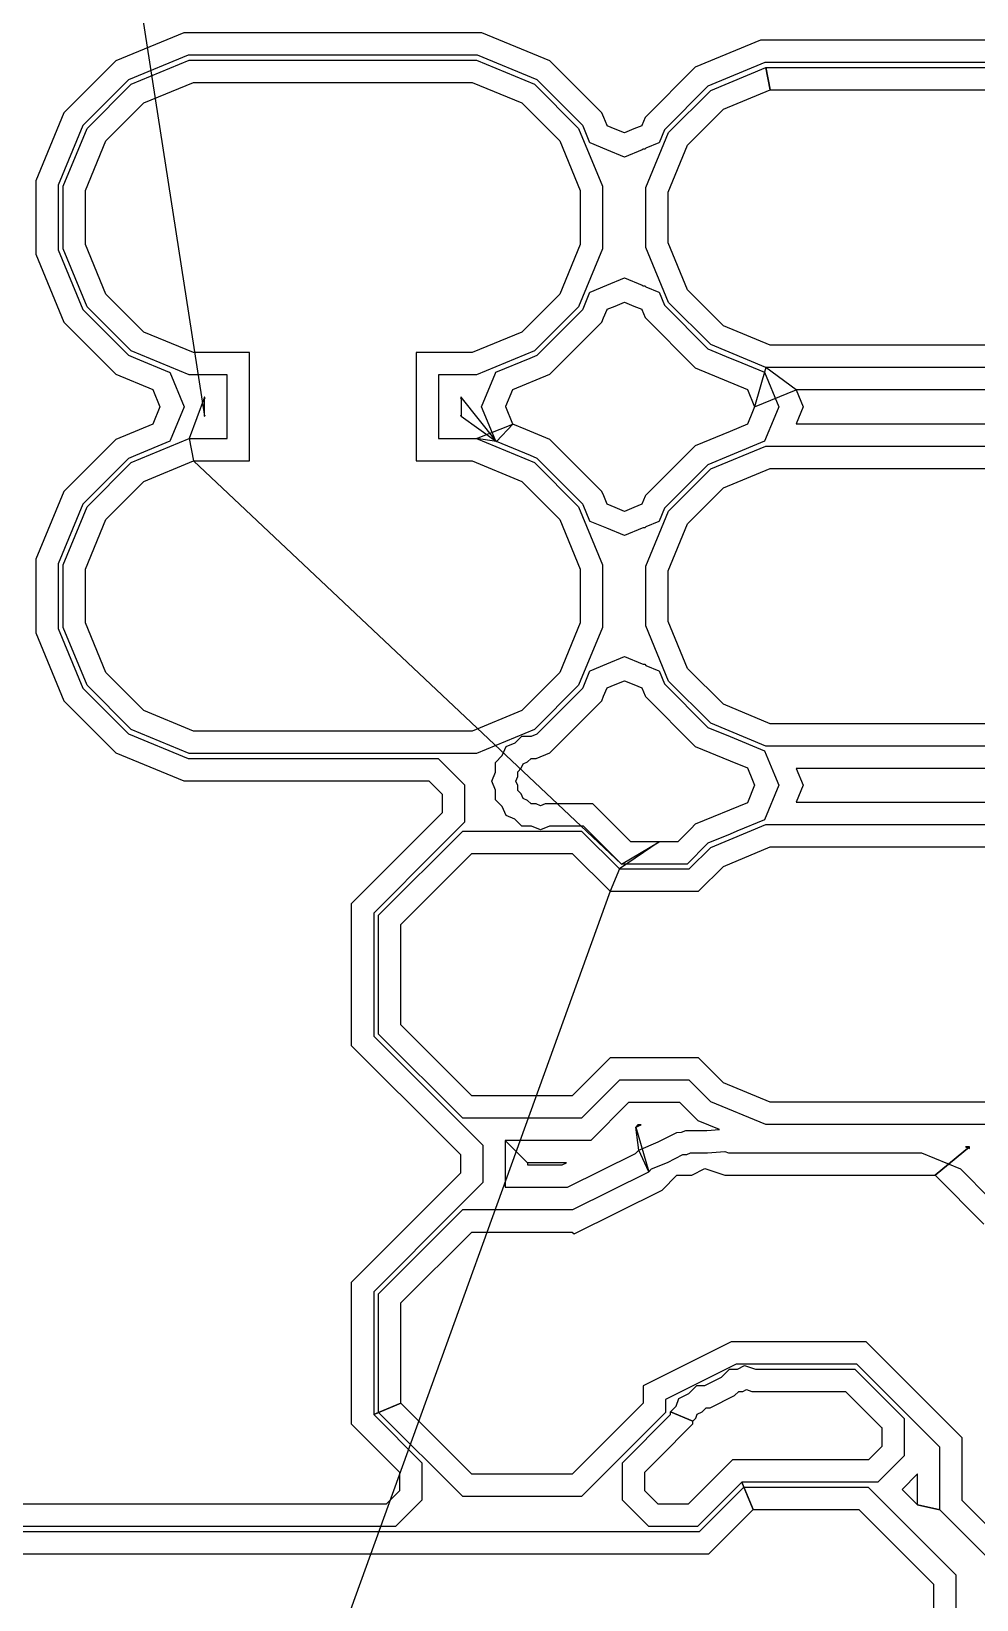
# Model space of a CAD drawing. Extents: x -122 to 0, y 0 to 97.
# Drawn here: x -62.98 to -56.64, y 71.37 to 81.89 of the extents above; entities that cross this region are included whole.
import ezdxf

# ---------------------------------------------------------------- set-up
doc = ezdxf.new("R2010")
doc.units = 0
doc.layers.add('milling', color=1, linetype='CONTINUOUS')
doc.layers.add('rapid_move', color=62, linetype='CONTINUOUS')

msp = doc.modelspace()

# ---------------------------------------------------------------- linework, layer by layer
at = {"layer": 'milling'}
for p, q in [((-61.9605, 81.8845), (-62.416, 81.6959)), ((-59.9593, 81.8845), (-61.9605, 81.8845)), ((-59.5038, 81.6959), (-59.9593, 81.8845)), ((-58.0905, 81.8345), (-58.5277, 81.6535)), ((-56.2093, 81.8345), (-58.0905, 81.8345)), ((-62.416, 81.6959), (-62.7649, 81.347)), ((-61.9306, 81.7345), (-62.3311, 81.5687)), ((-62.3123, 81.5405), (-61.9241, 81.7013)), ((-59.9892, 81.7345), (-61.9306, 81.7345)), ((-61.9241, 81.7013), (-59.9958, 81.7013)), ((-59.9958, 81.7013), (-59.6076, 81.5405)), ((-59.5887, 81.5687), (-59.9892, 81.7345)), ((-59.1551, 81.3472), (-59.5038, 81.6959)), ((-58.0606, 81.6845), (-58.4428, 81.5262)), ((-56.2392, 81.6845), (-58.0606, 81.6845)), ((-62.3311, 81.5687), (-62.6377, 81.2621)), ((-59.2822, 81.2622), (-59.5887, 81.5687)), ((-58.5277, 81.6535), (-58.8624, 81.3188)), ((-58.424, 81.4981), (-58.0542, 81.6513)), ((-58.0542, 81.6513), (-58.0542, 81.6513)), ((-58.0542, 81.6513), (-58.0243, 81.5013)), ((-58.0243, 81.5013), (-58.0542, 81.6513)), ((-58.0542, 81.6513), (-56.2457, 81.6513)), ((-62.6095, 81.2433), (-62.3123, 81.5405)), ((-62.2274, 81.4133), (-61.8943, 81.5513)), ((-61.8943, 81.5513), (-60.0256, 81.5513)), ((-60.0256, 81.5513), (-59.6925, 81.4133)), ((-59.6076, 81.5405), (-59.3104, 81.2433)), ((-58.4428, 81.5262), (-58.7351, 81.234)), ((-58.7071, 81.215), (-58.424, 81.4981)), ((-58.3391, 81.3709), (-58.0243, 81.5013)), ((-58.0243, 81.5013), (-56.2756, 81.5013)), ((-62.7649, 81.347), (-62.9535, 80.8915)), ((-62.4823, 81.1584), (-62.2274, 81.4133)), ((-59.6925, 81.4133), (-59.4376, 81.1584)), ((-59.1423, 81.3164), (-59.1551, 81.3472)), ((-58.5799, 81.1301), (-58.3391, 81.3709)), ((-62.6377, 81.2621), (-62.8035, 80.8616)), ((-62.7703, 80.8551), (-62.6095, 81.2433)), ((-59.3104, 81.2433), (-59.1496, 80.8551)), ((-59.2804, 81.2579), (-59.2822, 81.2622)), ((-59.2345, 81.1465), (-59.2804, 81.2579)), ((-59.1196, 81.2612), (-59.1423, 81.3164)), ((-59.1194, 81.2612), (-59.1196, 81.2612)), ((-59.1193, 81.2609), (-59.1194, 81.2612)), ((-59.0655, 81.2388), (-59.1193, 81.2609)), ((-59.0031, 81.2128), (-59.0655, 81.2388)), ((-58.9394, 81.2391), (-59.0025, 81.2128)), ((-58.8864, 81.2609), (-58.9394, 81.2391)), ((-58.8861, 81.2612), (-58.8864, 81.2611)), ((-58.8864, 81.2611), (-58.8864, 81.2609)), ((-58.8637, 81.3158), (-58.8861, 81.2612)), ((-58.8624, 81.3188), (-58.8637, 81.3158)), ((-62.6203, 80.8253), (-62.4823, 81.1584)), ((-59.4376, 81.1584), (-59.2996, 80.8253)), ((-59.234, 81.1464), (-59.2345, 81.1465)), ((-59.2339, 81.1459), (-59.234, 81.1464)), ((-59.1215, 81.0996), (-59.2339, 81.1459)), ((-59.0028, 81.2129), (-59.0031, 81.2128)), ((-59.0025, 81.2128), (-59.0028, 81.2129)), ((-58.8603, 80.8452), (-58.7071, 81.215)), ((-58.7717, 81.146), (-58.8591, 81.11)), ((-58.7716, 81.1465), (-58.7717, 81.146)), ((-58.7711, 81.1466), (-58.7716, 81.1465)), ((-58.7351, 81.234), (-58.7711, 81.1466)), ((-59.0033, 81.0504), (-59.1215, 81.0996)), ((-59.0028, 81.0506), (-59.0033, 81.0504)), ((-59.0023, 81.0504), (-59.0028, 81.0506)), ((-58.8833, 81.1), (-59.0023, 81.0504)), ((-58.8766, 81.1027), (-58.8833, 81.1)), ((-58.8663, 81.1027), (-58.8766, 81.1027)), ((-58.8591, 81.11), (-58.8663, 81.1027)), ((-58.7103, 80.8153), (-58.5799, 81.1301)), ((-62.9535, 80.8915), (-62.9535, 80.3983)), ((-62.8035, 80.8616), (-62.8035, 80.4282)), ((-62.7703, 80.4348), (-62.7703, 80.8551)), ((-62.6203, 80.4646), (-62.6203, 80.8253)), ((-59.2996, 80.8253), (-59.2996, 80.4646)), ((-59.1496, 80.8551), (-59.1496, 80.4348)), ((-58.8603, 80.4447), (-58.8603, 80.8452)), ((-58.7103, 80.4746), (-58.7103, 80.8153)), ((-62.9535, 80.3983), (-62.7649, 79.9428)), ((-62.8035, 80.4282), (-62.6377, 80.0277)), ((-62.6095, 80.0466), (-62.7703, 80.4348)), ((-62.4823, 80.1315), (-62.6203, 80.4646)), ((-59.2996, 80.4646), (-59.4376, 80.1315)), ((-59.1496, 80.4348), (-59.3104, 80.0466)), ((-58.7071, 80.0749), (-58.8603, 80.4447)), ((-58.5799, 80.1598), (-58.7103, 80.4746)), ((-59.2339, 80.1439), (-59.1222, 80.1899)), ((-59.1222, 80.1899), (-59.0033, 80.2394)), ((-59.0033, 80.2394), (-59.0028, 80.2392)), ((-59.0028, 80.2392), (-59.0023, 80.2394)), ((-59.0023, 80.2394), (-58.884, 80.1901)), ((-58.884, 80.1901), (-58.8766, 80.1871)), ((-58.8766, 80.1871), (-58.8663, 80.1871)), ((-58.8663, 80.1871), (-58.8591, 80.1799)), ((-62.2274, 79.8766), (-62.4823, 80.1315)), ((-59.4376, 80.1315), (-59.6925, 79.8766)), ((-59.2807, 80.0312), (-59.2345, 80.1433)), ((-59.2345, 80.1433), (-59.234, 80.1434)), ((-59.234, 80.1434), (-59.2339, 80.1439)), ((-58.8591, 80.1799), (-58.7717, 80.1438)), ((-58.7717, 80.1438), (-58.7716, 80.1433)), ((-58.7716, 80.1433), (-58.7711, 80.1432)), ((-58.7711, 80.1432), (-58.7351, 80.0558)), ((-58.3391, 79.919), (-58.5799, 80.1598)), ((-62.6377, 80.0277), (-62.3311, 79.7211)), ((-62.3123, 79.7494), (-62.6095, 80.0466)), ((-59.3104, 80.0466), (-59.6076, 79.7494)), ((-59.5887, 79.7211), (-59.2822, 80.0276)), ((-59.2822, 80.0276), (-59.2807, 80.0312)), ((-59.2822, 80.0276), (-59.2822, 80.0276)), ((-59.1426, 79.9727), (-59.1196, 80.0286)), ((-59.1196, 80.0286), (-59.1193, 80.0286)), ((-59.1193, 80.0289), (-59.0662, 80.0507)), ((-59.1193, 80.0286), (-59.1193, 80.0289)), ((-59.0662, 80.0507), (-59.0031, 80.077)), ((-59.0031, 80.077), (-59.0028, 80.0769)), ((-59.0028, 80.0769), (-59.0025, 80.077)), ((-59.0025, 80.077), (-58.9401, 80.051)), ((-58.9401, 80.051), (-58.8864, 80.0289)), ((-58.8864, 80.0289), (-58.8864, 80.0286)), ((-58.8864, 80.0286), (-58.8861, 80.0286)), ((-58.8861, 80.0286), (-58.8639, 79.9747)), ((-58.8639, 79.9747), (-58.8624, 79.971)), ((-58.7351, 80.0558), (-58.4429, 79.7636)), ((-58.424, 79.7918), (-58.7071, 80.0749)), ((-62.7649, 79.9428), (-62.416, 79.5939)), ((-61.8943, 79.7386), (-62.2274, 79.8766)), ((-59.6925, 79.8766), (-60.0256, 79.7386)), ((-59.5038, 79.5939), (-59.1551, 79.9426)), ((-59.1551, 79.9426), (-59.1426, 79.9727)), ((-58.8624, 79.971), (-58.5277, 79.6363)), ((-58.0243, 79.7886), (-58.3391, 79.919)), ((-58.4429, 79.7636), (-58.2943, 79.702)), ((-58.0542, 79.6386), (-58.424, 79.7918)), ((-56.2756, 79.7886), (-58.0243, 79.7886)), ((-62.3311, 79.7211), (-62.2851, 79.702)), ((-61.9241, 79.5886), (-62.3123, 79.7494)), ((-62.2851, 79.702), (-62.285, 79.7021)), ((-62.285, 79.7021), (-62.059, 79.6083)), ((-61.5187, 79.7386), (-61.8943, 79.7386)), ((-61.5187, 79.0113), (-61.5187, 79.7386)), ((-60.0256, 79.7386), (-60.4012, 79.7386)), ((-60.4012, 79.7386), (-60.4012, 79.0113)), ((-59.6076, 79.7494), (-59.9958, 79.5886)), ((-59.8661, 79.6062), (-59.6348, 79.7021)), ((-59.6348, 79.7021), (-59.6347, 79.702)), ((-59.6347, 79.702), (-59.5887, 79.7211)), ((-58.2943, 79.702), (-58.2942, 79.7021)), ((-58.2942, 79.7021), (-58.253, 79.6849)), ((-58.253, 79.6849), (-58.0629, 79.6063)), ((-62.416, 79.5939), (-62.1685, 79.4915)), ((-62.059, 79.6083), (-62.0537, 79.6062)), ((-62.0537, 79.6062), (-61.9579, 79.3748)), ((-61.6687, 79.5886), (-61.9241, 79.5886)), ((-61.6687, 79.1613), (-61.6687, 79.5886)), ((-59.9958, 79.5886), (-60.2512, 79.5886)), ((-60.2512, 79.5886), (-60.2512, 79.1613)), ((-59.9619, 79.3748), (-59.8686, 79.5999)), ((-59.8686, 79.5999), (-59.8661, 79.6062)), ((-59.7513, 79.4915), (-59.5038, 79.5939)), ((-58.5277, 79.6363), (-58.1777, 79.4915)), ((-58.0542, 79.6386), (-58.1295, 79.3749)), ((-58.0629, 79.6063), (-57.9671, 79.3749)), ((-57.8519, 79.4886), (-58.0542, 79.6386)), ((-56.2457, 79.6386), (-58.0542, 79.6386)), ((-62.1685, 79.4915), (-62.1203, 79.3749)), ((-59.7982, 79.378), (-59.7513, 79.4915)), ((-58.1777, 79.4915), (-58.1295, 79.3749)), ((-58.1295, 79.3749), (-57.8519, 79.4886)), ((-57.8519, 79.4886), (-57.8047, 79.3749)), ((-56.448, 79.4886), (-57.8519, 79.4886)), ((-62.1203, 79.3749), (-62.1685, 79.2582)), ((-61.9579, 79.3747), (-62.0513, 79.1497)), ((-61.9579, 79.3748), (-61.958, 79.3748)), ((-61.958, 79.3748), (-61.9579, 79.3747)), ((-61.822, 79.4386), (-61.9241, 79.1613)), ((-61.8219, 79.3113), (-61.822, 79.4386)), ((-61.822, 79.4386), (-61.8187, 79.4306)), ((-61.8187, 79.4386), (-61.822, 79.4386)), ((-61.822, 79.4386), (-61.822, 79.4386)), ((-61.8187, 79.4306), (-61.8187, 79.4386)), ((-60.0978, 79.4386), (-60.1012, 79.4386)), ((-60.1012, 79.4386), (-60.1012, 79.4304)), ((-60.1012, 79.4304), (-60.0978, 79.4386)), ((-60.0978, 79.4386), (-60.098, 79.3113)), ((-59.861, 79.1414), (-60.0978, 79.4386)), ((-59.9619, 79.3747), (-59.9618, 79.3748)), ((-59.9618, 79.3748), (-59.9619, 79.3748)), ((-59.866, 79.1434), (-59.9619, 79.3747)), ((-59.7995, 79.3748), (-59.7982, 79.378)), ((-59.7989, 79.3736), (-59.7995, 79.3748)), ((-59.7513, 79.2582), (-59.7989, 79.3736)), ((-58.1295, 79.3747), (-58.1433, 79.3416)), ((-58.1295, 79.3749), (-58.1296, 79.3748)), ((-58.1296, 79.3748), (-58.1295, 79.3747)), ((-57.9671, 79.3747), (-57.9945, 79.3088)), ((-57.9671, 79.3749), (-57.9672, 79.3748)), ((-57.9672, 79.3748), (-57.9671, 79.3747)), ((-57.8047, 79.3746), (-57.8518, 79.2613)), ((-57.8047, 79.3749), (-57.8048, 79.3747)), ((-57.8048, 79.3747), (-57.8047, 79.3746)), ((-62.1685, 79.2582), (-62.2598, 79.2205)), ((-61.8187, 79.319), (-61.8219, 79.3113)), ((-61.8219, 79.3113), (-61.8187, 79.3113)), ((-61.8187, 79.3113), (-61.8187, 79.319)), ((-60.098, 79.3113), (-60.1012, 79.3192)), ((-60.1012, 79.3192), (-60.1012, 79.3113)), ((-60.1012, 79.3113), (-60.098, 79.3113)), ((-60.098, 79.3113), (-60.098, 79.3113)), ((-60.098, 79.3113), (-59.861, 79.1414)), ((-59.9958, 79.1613), (-59.7513, 79.2582)), ((-59.7513, 79.2582), (-59.861, 79.1414)), ((-59.6648, 79.2225), (-59.7513, 79.2582)), ((-58.1777, 79.2582), (-58.2944, 79.21)), ((-58.1433, 79.3416), (-58.1777, 79.2582)), ((-57.9945, 79.3088), (-58.0629, 79.1434)), ((-57.8518, 79.2613), (-56.4481, 79.2613)), ((-62.416, 79.1559), (-62.7649, 78.807)), ((-62.2598, 79.2205), (-62.416, 79.1559)), ((-62.3123, 79.0005), (-61.9241, 79.1613)), ((-62.0538, 79.1434), (-62.2852, 79.0476)), ((-62.0513, 79.1497), (-62.0538, 79.1434)), ((-61.9241, 79.1613), (-61.6687, 79.1613)), ((-61.9241, 79.1613), (-61.9241, 79.1613)), ((-61.9241, 79.1613), (-61.8943, 79.0113)), ((-60.2512, 79.1613), (-59.9958, 79.1613)), ((-59.861, 79.1414), (-59.9958, 79.1613)), ((-59.9958, 79.1613), (-59.6076, 79.0005)), ((-59.861, 79.1414), (-59.866, 79.1434)), ((-59.6346, 79.0476), (-59.861, 79.1414)), ((-59.5038, 79.1559), (-59.6648, 79.2225)), ((-59.1551, 78.8072), (-59.5038, 79.1559)), ((-58.2944, 79.21), (-58.5277, 79.1135)), ((-58.0629, 79.1434), (-58.2944, 79.0476)), ((-62.3311, 79.0287), (-62.6377, 78.7221)), ((-62.2852, 79.0477), (-62.3311, 79.0287)), ((-62.2852, 79.0476), (-62.2852, 79.0477)), ((-59.5886, 79.0286), (-59.6346, 79.0477)), ((-59.6346, 79.0477), (-59.6346, 79.0476)), ((-59.2822, 78.7222), (-59.5886, 79.0286)), ((-58.5277, 79.1135), (-58.8624, 78.7788)), ((-58.2944, 79.0477), (-58.4428, 78.9862)), ((-58.424, 78.9581), (-58.0542, 79.1113)), ((-58.2944, 79.0476), (-58.2944, 79.0477)), ((-58.0542, 79.1113), (-56.2457, 79.1113)), ((-62.6095, 78.7033), (-62.3123, 79.0005)), ((-62.2274, 78.8733), (-61.8943, 79.0113)), ((-61.8943, 79.0113), (-61.5187, 79.0113)), ((-61.8943, 79.0113), (-61.8943, 79.0113)), ((-60.4012, 79.0113), (-60.0256, 79.0113)), ((-60.0256, 79.0113), (-59.6925, 78.8733)), ((-59.6076, 79.0005), (-59.3104, 78.7033)), ((-58.4428, 78.9862), (-58.7351, 78.694)), ((-58.7071, 78.675), (-58.424, 78.9581)), ((-58.3391, 78.8309), (-58.0243, 78.9613)), ((-58.0243, 78.9613), (-56.2756, 78.9613)), ((-62.4823, 78.6184), (-62.2274, 78.8733)), ((-59.6925, 78.8733), (-59.4376, 78.6184)), ((-58.5799, 78.5901), (-58.3391, 78.8309)), ((-62.7649, 78.807), (-62.9535, 78.3515)), ((-62.6377, 78.7221), (-62.8035, 78.3217)), ((-59.2804, 78.7179), (-59.2822, 78.7222)), ((-59.2345, 78.6065), (-59.2804, 78.7179)), ((-59.1423, 78.7764), (-59.1551, 78.8072)), ((-59.1196, 78.7212), (-59.1423, 78.7764)), ((-59.1193, 78.7212), (-59.1196, 78.7212)), ((-59.1193, 78.7209), (-59.1193, 78.7212)), ((-59.0655, 78.6988), (-59.1193, 78.7209)), ((-58.8864, 78.7209), (-58.9394, 78.6991)), ((-58.8861, 78.7212), (-58.8864, 78.7212)), ((-58.8864, 78.7212), (-58.8864, 78.7209)), ((-58.8637, 78.7758), (-58.8861, 78.7212)), ((-58.8624, 78.7788), (-58.8637, 78.7758)), ((-62.7703, 78.3151), (-62.6095, 78.7033)), ((-62.6203, 78.2853), (-62.4823, 78.6184)), ((-59.4376, 78.6184), (-59.2996, 78.2853)), ((-59.3104, 78.7033), (-59.1496, 78.3151)), ((-59.234, 78.6064), (-59.2345, 78.6065)), ((-59.2339, 78.6059), (-59.234, 78.6064)), ((-59.0031, 78.6728), (-59.0655, 78.6988)), ((-59.0028, 78.6729), (-59.0031, 78.6728)), ((-59.0025, 78.6728), (-59.0028, 78.6729)), ((-58.9394, 78.6991), (-59.0025, 78.6728)), ((-58.8603, 78.3052), (-58.7071, 78.675)), ((-58.7716, 78.6065), (-58.7717, 78.606)), ((-58.7711, 78.6066), (-58.7716, 78.6065)), ((-58.7351, 78.694), (-58.7711, 78.6066)), ((-59.1215, 78.5596), (-59.2339, 78.6059)), ((-59.0033, 78.5104), (-59.1215, 78.5596)), ((-59.0028, 78.5106), (-59.0033, 78.5104)), ((-59.0023, 78.5104), (-59.0028, 78.5106)), ((-58.8833, 78.56), (-59.0023, 78.5104)), ((-58.8766, 78.5627), (-58.8833, 78.56)), ((-58.8663, 78.5627), (-58.8766, 78.5627)), ((-58.8591, 78.57), (-58.8663, 78.5627)), ((-58.7717, 78.606), (-58.8591, 78.57)), ((-58.7103, 78.2753), (-58.5799, 78.5901)), ((-62.9535, 78.3515), (-62.9535, 77.8583)), ((-62.8035, 78.3217), (-62.8035, 77.8882)), ((-62.7703, 77.8948), (-62.7703, 78.3151)), ((-59.1496, 78.3151), (-59.1496, 77.8948)), ((-58.8603, 77.9047), (-58.8603, 78.3052)), ((-62.6203, 77.9246), (-62.6203, 78.2853)), ((-59.2996, 78.2853), (-59.2996, 77.9246)), ((-58.7103, 77.9346), (-58.7103, 78.2753)), ((-62.8035, 77.8882), (-62.6376, 77.4877)), ((-62.6095, 77.5066), (-62.7703, 77.8948)), ((-62.4823, 77.5915), (-62.6203, 77.9246)), ((-59.2996, 77.9246), (-59.4376, 77.5915)), ((-59.1496, 77.8948), (-59.3104, 77.5066)), ((-58.7071, 77.5349), (-58.8603, 77.9047)), ((-58.5799, 77.6198), (-58.7103, 77.9346)), ((-62.9535, 77.8583), (-62.7649, 77.4028)), ((-59.1222, 77.6499), (-59.0033, 77.6994)), ((-59.0033, 77.6994), (-59.0028, 77.6992)), ((-59.0028, 77.6992), (-59.0023, 77.6994)), ((-59.0023, 77.6994), (-58.884, 77.6501)), ((-62.2274, 77.3366), (-62.4823, 77.5915)), ((-59.4376, 77.5915), (-59.6925, 77.3366)), ((-59.2807, 77.4912), (-59.2345, 77.6033)), ((-59.2345, 77.6033), (-59.234, 77.6034)), ((-59.234, 77.6034), (-59.2339, 77.6039)), ((-59.2339, 77.6039), (-59.1222, 77.6499)), ((-58.884, 77.6501), (-58.8766, 77.6471)), ((-58.8766, 77.6471), (-58.8663, 77.6471)), ((-58.8663, 77.6471), (-58.8591, 77.6399)), ((-58.8591, 77.6399), (-58.7717, 77.6038)), ((-58.7717, 77.6038), (-58.7716, 77.6033)), ((-58.7716, 77.6033), (-58.7711, 77.6032)), ((-58.7711, 77.6032), (-58.7351, 77.5158)), ((-58.3391, 77.379), (-58.5799, 77.6198)), ((-62.6376, 77.4877), (-62.3311, 77.1812)), ((-62.3123, 77.2094), (-62.6095, 77.5066)), ((-59.3104, 77.5066), (-59.6076, 77.2094)), ((-59.5886, 77.1813), (-59.2823, 77.4876)), ((-59.2823, 77.4876), (-59.2807, 77.4912)), ((-59.1426, 77.4327), (-59.1196, 77.4886)), ((-59.1196, 77.4886), (-59.1194, 77.4887)), ((-59.1194, 77.4887), (-59.1193, 77.4889)), ((-59.1193, 77.4889), (-59.0662, 77.5108)), ((-59.0662, 77.5108), (-59.0031, 77.537)), ((-59.0031, 77.537), (-59.0028, 77.5369)), ((-59.0028, 77.5369), (-59.0025, 77.537)), ((-59.0025, 77.537), (-58.9401, 77.511)), ((-58.9401, 77.511), (-58.8864, 77.4889)), ((-58.8864, 77.4889), (-58.8863, 77.4887)), ((-58.8863, 77.4887), (-58.8861, 77.4886)), ((-58.8861, 77.4886), (-58.8639, 77.4347)), ((-58.7351, 77.5158), (-58.4428, 77.2236)), ((-58.424, 77.2518), (-58.7071, 77.5349)), ((-62.7649, 77.4028), (-62.416, 77.0539)), ((-59.5038, 77.0539), (-59.1551, 77.4026)), ((-59.1551, 77.4026), (-59.1426, 77.4327)), ((-58.8639, 77.4347), (-58.8624, 77.431)), ((-58.8624, 77.431), (-58.5277, 77.0963)), ((-58.0243, 77.2486), (-58.3391, 77.379)), ((-61.8943, 77.1986), (-62.2274, 77.3366)), ((-59.6925, 77.3366), (-60.0256, 77.1986)), ((-58.0542, 77.0986), (-58.424, 77.2518)), ((-56.2756, 77.2486), (-58.0243, 77.2486)), ((-62.3311, 77.1812), (-61.9306, 77.0153)), ((-61.9241, 77.0486), (-62.3123, 77.2094)), ((-60.0256, 77.1986), (-61.8943, 77.1986)), ((-59.6076, 77.2094), (-59.9958, 77.0486)), ((-59.7375, 77.1197), (-59.6916, 77.1656)), ((-59.6916, 77.1656), (-59.6265, 77.1656)), ((-59.6265, 77.1656), (-59.5886, 77.1813)), ((-58.4428, 77.2236), (-58.2944, 77.1621)), ((-58.2944, 77.1621), (-58.2944, 77.1622)), ((-58.2944, 77.1622), (-58.0629, 77.0664)), ((-62.416, 77.0539), (-61.9605, 76.8653)), ((-59.9958, 77.0486), (-61.9241, 77.0486)), ((-59.8687, 76.9885), (-59.8227, 77.0345)), ((-59.8227, 77.0345), (-59.7977, 77.0948)), ((-59.7977, 77.0948), (-59.7375, 77.1197)), ((-59.5965, 77.0156), (-59.5038, 77.0539)), ((-58.5277, 77.0963), (-58.2944, 76.9998)), ((-58.0629, 77.0664), (-57.996, 76.9046)), ((-56.2457, 77.0986), (-58.0542, 77.0986)), ((-61.9306, 77.0153), (-60.2526, 77.0153)), ((-60.2526, 77.0153), (-60.0755, 76.8382)), ((-59.8936, 76.8634), (-59.8687, 76.9234)), ((-59.8687, 76.9234), (-59.8687, 76.9885)), ((-59.7187, 76.9264), (-59.6954, 76.9496)), ((-59.7187, 76.8935), (-59.7187, 76.9264)), ((-59.6954, 76.9496), (-59.6829, 76.9799)), ((-59.6829, 76.9799), (-59.6527, 76.9924)), ((-59.6527, 76.9924), (-59.6295, 77.0156)), ((-59.6295, 77.0156), (-59.5965, 77.0156)), ((-58.2944, 76.9998), (-58.1777, 76.9516)), ((-58.1777, 76.9516), (-58.144, 76.87)), ((-56.448, 76.9486), (-57.8518, 76.9486)), ((-57.8518, 76.9486), (-57.8047, 76.8352)), ((-61.9605, 76.8653), (-60.3147, 76.8653)), ((-60.3147, 76.8653), (-60.2255, 76.7761)), ((-60.0755, 76.8382), (-60.0755, 76.5877)), ((-59.8687, 76.8031), (-59.8936, 76.8634)), ((-59.7312, 76.8634), (-59.7187, 76.8935)), ((-59.7187, 76.8331), (-59.7312, 76.8634)), ((-59.7187, 76.8001), (-59.7187, 76.8331)), ((-58.1295, 76.835), (-58.1777, 76.7183)), ((-58.144, 76.87), (-58.1295, 76.8351)), ((-58.1295, 76.8351), (-58.1295, 76.835)), ((-57.9671, 76.835), (-58.0629, 76.6035)), ((-57.996, 76.9046), (-57.9671, 76.8351)), ((-57.9671, 76.8351), (-57.9671, 76.835)), ((-57.8047, 76.835), (-57.8518, 76.7213)), ((-57.8047, 76.8352), (-57.8048, 76.835)), ((-57.8048, 76.835), (-57.8047, 76.835)), ((-60.2255, 76.7761), (-60.2255, 76.6498)), ((-59.8687, 76.738), (-59.8687, 76.8031)), ((-59.8228, 76.6921), (-59.8687, 76.738)), ((-59.6954, 76.7769), (-59.7187, 76.8001)), ((-59.683, 76.7467), (-59.6954, 76.7769)), ((-59.6527, 76.7342), (-59.683, 76.7467)), ((-59.6295, 76.7109), (-59.6527, 76.7342)), ((-58.1777, 76.7183), (-58.5277, 76.5735)), ((-57.8518, 76.7213), (-56.448, 76.7213)), ((-60.2255, 76.6498), (-60.3147, 76.5606)), ((-59.7979, 76.6319), (-59.8228, 76.6921)), ((-59.7376, 76.6069), (-59.7979, 76.6319)), ((-59.6916, 76.5609), (-59.7376, 76.6069)), ((-59.5966, 76.7109), (-59.6295, 76.7109)), ((-59.5665, 76.6984), (-59.5966, 76.7109)), ((-59.5362, 76.7109), (-59.5665, 76.6984)), ((-59.5665, 76.6984), (-59.5665, 76.6984)), ((-59.2153, 76.7109), (-59.5362, 76.7109)), ((-59.0506, 76.5462), (-59.2153, 76.7109)), ((-60.3148, 76.5606), (-60.8359, 76.0395)), ((-60.6527, 75.9637), (-60.0887, 76.5277)), ((-60.3147, 76.5606), (-60.3148, 76.5606)), ((-60.0755, 76.5877), (-60.2526, 76.4106)), ((-60.0887, 76.5277), (-59.2912, 76.5277)), ((-59.6265, 76.5609), (-59.6916, 76.5609)), ((-59.5665, 76.536), (-59.6265, 76.5609)), ((-59.5062, 76.5609), (-59.5665, 76.536)), ((-59.2774, 76.5609), (-59.5062, 76.5609)), ((-59.2912, 76.5277), (-59.0373, 76.2737)), ((-59.0236, 76.3069), (-59.2774, 76.5609)), ((-59.0506, 76.5461), (-59.0506, 76.5462)), ((-58.9614, 76.4569), (-59.0506, 76.5461)), ((-58.5824, 76.5187), (-58.644, 76.4569)), ((-58.5549, 76.5461), (-58.5824, 76.5187)), ((-58.5277, 76.5735), (-58.5549, 76.5462)), ((-58.5549, 76.5462), (-58.5549, 76.5461)), ((-58.2943, 76.5077), (-58.4427, 76.4463)), ((-58.424, 76.4181), (-58.0542, 76.5713)), ((-58.2942, 76.5077), (-58.2943, 76.5077)), ((-58.2488, 76.5266), (-58.2942, 76.5077)), ((-58.0629, 76.6035), (-58.2488, 76.5266)), ((-58.0542, 76.5713), (-58.0542, 76.5713)), ((-58.0542, 76.5713), (-56.2457, 76.5713)), ((-60.2527, 76.4106), (-60.6859, 75.9774)), ((-60.2526, 76.4106), (-60.2527, 76.4106)), ((-58.7703, 76.4569), (-59.0373, 76.2737)), ((-59.0236, 76.3069), (-58.7703, 76.4569)), ((-58.7703, 76.4569), (-58.9614, 76.4569)), ((-58.644, 76.4569), (-58.7703, 76.4569)), ((-58.4448, 76.4442), (-58.5818, 76.307)), ((-58.5683, 76.2737), (-58.424, 76.4181)), ((-58.4427, 76.4463), (-58.4448, 76.4442)), ((-58.3391, 76.2909), (-58.0243, 76.4213)), ((-58.0243, 76.4213), (-58.0243, 76.4213)), ((-58.0243, 76.4213), (-56.2756, 76.4213)), ((-60.5027, 75.9016), (-60.0266, 76.3777)), ((-60.0266, 76.3777), (-59.3533, 76.3777)), ((-59.3533, 76.3777), (-59.0994, 76.1237)), ((-59.0235, 76.3069), (-59.0236, 76.3069)), ((-58.8325, 76.3069), (-59.0235, 76.3069)), ((-58.8324, 76.3068), (-58.8325, 76.3069)), ((-58.7058, 76.3069), (-58.8324, 76.3068)), ((-58.582, 76.3069), (-58.7058, 76.3069)), ((-58.5819, 76.307), (-58.582, 76.3069)), ((-58.5818, 76.307), (-58.5819, 76.307)), ((-59.0373, 76.2737), (-59.0994, 76.1237)), ((-59.0373, 76.2737), (-58.5683, 76.2737)), ((-58.5062, 76.1237), (-58.3391, 76.2909)), ((-59.0994, 76.1237), (-58.5062, 76.1237)), ((-60.8359, 76.0395), (-60.8359, 75.0903)), ((-60.6859, 75.9774), (-60.6859, 75.1524)), ((-60.6527, 75.1662), (-60.6527, 75.9637)), ((-60.5027, 75.2283), (-60.5027, 75.9016)), ((-60.6859, 75.1524), (-60.1308, 74.5973)), ((-60.0887, 74.6022), (-60.6527, 75.1662)), ((-60.0266, 74.7522), (-60.5027, 75.2283)), ((-60.8359, 75.0903), (-60.1928, 74.4473)), ((-59.0994, 75.0062), (-59.3533, 74.7522)), ((-58.5062, 75.0062), (-59.0994, 75.0062)), ((-58.3391, 74.839), (-58.5062, 75.0062)), ((-59.0373, 74.8562), (-59.2912, 74.6022)), ((-58.5683, 74.8562), (-59.0373, 74.8562)), ((-58.424, 74.7118), (-58.5683, 74.8562)), ((-58.0243, 74.7086), (-58.3391, 74.839)), ((-59.3533, 74.7522), (-60.0266, 74.7522)), ((-58.9752, 74.7062), (-59.2291, 74.4522)), ((-58.6305, 74.7062), (-58.9752, 74.7062)), ((-58.509, 74.5846), (-58.6305, 74.7062)), ((-58.0542, 74.5586), (-58.424, 74.7118)), ((-56.2756, 74.7086), (-58.0243, 74.7086)), ((-60.1308, 74.5973), (-60.1307, 74.5973)), ((-60.1307, 74.5973), (-59.9668, 74.4334)), ((-59.2912, 74.6022), (-60.0887, 74.6022)), ((-58.9278, 74.5414), (-58.892, 74.5562)), ((-58.913, 74.5562), (-58.9278, 74.5414)), ((-58.9064, 74.388), (-58.9278, 74.5414)), ((-58.9278, 74.5414), (-58.9278, 74.5414)), ((-58.9278, 74.5414), (-58.8397, 74.2424)), ((-58.892, 74.5562), (-58.913, 74.5562)), ((-58.776, 74.4419), (-58.6512, 74.5044)), ((-58.6512, 74.5044), (-58.6199, 74.5066)), ((-58.6199, 74.5066), (-58.5908, 74.5187)), ((-58.5908, 74.5187), (-58.4498, 74.5187)), ((-58.3643, 74.5247), (-58.509, 74.5846)), ((-58.4498, 74.5187), (-58.3643, 74.5247)), ((-56.2457, 74.5586), (-58.0542, 74.5586)), ((-60.1928, 74.4473), (-60.1155, 74.37)), ((-59.9668, 74.4334), (-59.9536, 74.4202)), ((-59.9536, 74.4202), (-59.9536, 74.1697)), ((-59.2291, 74.4522), (-59.8036, 74.4522)), ((-59.8036, 74.4522), (-59.6536, 74.3022)), ((-59.6536, 74.3022), (-59.8036, 74.4522)), ((-59.8036, 74.4522), (-59.8036, 74.1377)), ((-58.9064, 74.388), (-58.776, 74.4419)), ((-56.9185, 74.2187), (-56.6885, 74.4086)), ((-56.6885, 74.4086), (-56.9185, 74.2187)), ((-56.6885, 74.4086), (-56.7135, 74.4086)), ((-56.7135, 74.4086), (-56.6885, 74.3983)), ((-56.6885, 74.3983), (-56.6885, 74.4086)), ((-60.1155, 74.37), (-60.1036, 74.3581)), ((-60.1036, 74.3581), (-60.1036, 74.2318)), ((-59.6536, 74.3022), (-59.6536, 74.2877)), ((-59.3909, 74.3022), (-59.6536, 74.3022)), ((-59.42, 74.2877), (-59.3909, 74.3022)), ((-59.3847, 74.1377), (-58.9287, 74.3656)), ((-58.9287, 74.3656), (-58.9064, 74.388)), ((-58.8397, 74.2424), (-58.9064, 74.388)), ((-58.8214, 74.2608), (-58.7145, 74.305)), ((-58.7145, 74.305), (-58.6109, 74.3569)), ((-58.6109, 74.3569), (-58.585, 74.3587)), ((-58.585, 74.3587), (-58.561, 74.3687)), ((-58.561, 74.3687), (-58.4449, 74.3687)), ((-58.4449, 74.3687), (-58.3295, 74.3769)), ((-58.3295, 74.3769), (-58.3049, 74.3687)), ((-58.3049, 74.3687), (-57.0089, 74.3687)), ((-57.0089, 74.3687), (-56.7485, 74.2608)), ((-60.1036, 74.2318), (-60.1928, 74.1426)), ((-59.6536, 74.2877), (-59.42, 74.2877)), ((-59.3492, 73.9877), (-58.8397, 74.2424)), ((-58.8397, 74.2424), (-58.8214, 74.2608)), ((-58.7509, 74.1191), (-58.6514, 74.2187)), ((-58.6514, 74.2187), (-58.5518, 74.2187)), ((-58.5518, 74.2187), (-58.4629, 74.2632)), ((-58.4629, 74.2632), (-58.3294, 74.2187)), ((-58.3294, 74.2187), (-56.9185, 74.2187)), ((-56.9185, 74.2187), (-56.5912, 73.8914)), ((-56.7485, 74.2608), (-56.5491, 74.0614)), ((-60.1928, 74.1426), (-60.8359, 73.4995)), ((-59.9536, 74.1697), (-60.1307, 73.9926)), ((-59.8036, 74.1377), (-59.3847, 74.1377)), ((-59.3402, 73.8245), (-58.7509, 74.1191)), ((-60.1307, 73.9926), (-60.6859, 73.4374)), ((-60.6527, 73.4237), (-60.0887, 73.9877)), ((-60.0887, 73.9877), (-59.3492, 73.9877)), ((-60.5027, 73.3616), (-60.0266, 73.8377)), ((-60.0266, 73.8377), (-59.3533, 73.8377)), ((-59.3533, 73.8377), (-59.3402, 73.8245)), ((-60.8359, 73.4995), (-60.8359, 72.5503)), ((-60.6859, 73.4374), (-60.6859, 72.6124)), ((-60.6527, 72.6262), (-60.6527, 73.4237)), ((-60.5027, 72.6883), (-60.5027, 73.3616)), ((-58.2881, 73.1012), (-58.8772, 72.8067)), ((-57.3814, 73.1012), (-58.2881, 73.1012)), ((-56.7363, 72.4561), (-57.3814, 73.1012)), ((-58.2527, 72.9512), (-58.7272, 72.714)), ((-57.4435, 72.9512), (-58.2527, 72.9512)), ((-58.2448, 72.9179), (-58.1966, 72.942)), ((-58.1966, 72.942), (-58.1242, 72.9179)), ((-56.8863, 72.394), (-57.4435, 72.9512)), ((-58.463, 72.8088), (-58.3524, 72.8641)), ((-58.3524, 72.8641), (-58.2986, 72.9179)), ((-58.2986, 72.9179), (-58.2448, 72.9179)), ((-58.1242, 72.9179), (-57.4572, 72.9179)), ((-57.4572, 72.9179), (-57.3454, 72.806)), ((-58.8772, 72.8067), (-58.8772, 72.6883)), ((-58.7272, 72.714), (-58.7272, 72.6262)), ((-58.6558, 72.6697), (-58.6388, 72.7209)), ((-58.6388, 72.7209), (-58.5706, 72.755)), ((-58.5706, 72.755), (-58.5168, 72.8088)), ((-58.5168, 72.8088), (-58.463, 72.8088)), ((-58.4275, 72.6588), (-58.2637, 72.7407)), ((-58.2637, 72.7407), (-58.2365, 72.7679)), ((-58.2365, 72.7679), (-58.2093, 72.7679)), ((-58.2093, 72.7679), (-58.1851, 72.78)), ((-58.1851, 72.78), (-58.1487, 72.7679)), ((-58.1487, 72.7679), (-57.5193, 72.7679)), ((-57.5193, 72.7679), (-57.4301, 72.6787)), ((-57.3454, 72.806), (-57.3035, 72.7642)), ((-57.3035, 72.7642), (-57.3034, 72.7642)), ((-57.3034, 72.7642), (-57.2383, 72.699)), ((-60.6859, 72.6124), (-60.5027, 72.6883)), ((-60.6527, 72.6262), (-60.6859, 72.6124)), ((-60.6859, 72.6124), (-60.3629, 72.2896)), ((-60.5027, 72.6883), (-60.6527, 72.6262)), ((-60.0887, 72.0622), (-60.6527, 72.6262)), ((-60.6527, 72.6262), (-60.6527, 72.6262)), ((-60.0266, 72.2122), (-60.5027, 72.6883)), ((-58.8772, 72.6883), (-59.3533, 72.2122)), ((-58.7272, 72.6262), (-59.2912, 72.0622)), ((-59.0169, 72.2896), (-58.6939, 72.6124)), ((-58.6939, 72.6317), (-58.6558, 72.6697)), ((-58.6939, 72.6124), (-58.6939, 72.6317)), ((-58.6939, 72.6317), (-58.6939, 72.6317)), ((-58.6939, 72.6317), (-58.5439, 72.5696)), ((-58.5439, 72.5696), (-58.6939, 72.6317)), ((-58.5246, 72.5888), (-58.5161, 72.6145)), ((-58.5161, 72.6145), (-58.4819, 72.6316)), ((-58.4819, 72.6316), (-58.4547, 72.6588)), ((-58.4547, 72.6588), (-58.4275, 72.6588)), ((-57.4301, 72.6787), (-57.4301, 72.6786)), ((-57.4301, 72.6786), (-57.3656, 72.6142)), ((-57.3656, 72.6142), (-57.3655, 72.6142)), ((-57.3655, 72.6142), (-57.2781, 72.5267)), ((-57.2383, 72.699), (-57.1263, 72.5872)), ((-60.8359, 72.5503), (-60.6022, 72.3166)), ((-58.7776, 72.3166), (-58.5439, 72.5503)), ((-58.5439, 72.5696), (-58.5246, 72.5888)), ((-58.5439, 72.5503), (-58.5439, 72.5696)), ((-57.2781, 72.5267), (-57.2763, 72.525)), ((-57.2763, 72.525), (-57.2763, 72.3988)), ((-57.1263, 72.5872), (-57.1263, 72.3367)), ((-57.2763, 72.3987), (-57.3642, 72.3108)), ((-57.2763, 72.3988), (-57.2763, 72.3987)), ((-56.7363, 72.0353), (-56.7363, 72.4561)), ((-60.6022, 72.3166), (-60.6021, 72.3166)), ((-60.6021, 72.3166), (-60.5189, 72.2333)), ((-58.8669, 72.2274), (-58.7777, 72.3166)), ((-58.7777, 72.3166), (-58.7776, 72.3166)), ((-58.2776, 72.3095), (-58.5752, 72.0119)), ((-57.4917, 72.3095), (-58.2776, 72.3095)), ((-57.3655, 72.3095), (-57.4917, 72.3095)), ((-57.3642, 72.3108), (-57.3655, 72.3095)), ((-57.1263, 72.3366), (-57.2136, 72.2494)), ((-57.1263, 72.3367), (-57.1263, 72.3366)), ((-56.8863, 71.9731), (-56.8863, 72.394)), ((-60.5189, 72.2333), (-60.5129, 72.2274)), ((-60.5129, 72.2274), (-60.5129, 72.1011)), ((-60.3629, 72.2896), (-60.3629, 72.039)), ((-59.3533, 72.2122), (-60.0266, 72.2122)), ((-59.0169, 72.2895), (-59.0169, 72.2896)), ((-59.0169, 72.039), (-59.0169, 72.2895)), ((-58.8669, 72.1011), (-58.8669, 72.2274)), ((-57.2136, 72.2494), (-57.3033, 72.1595)), ((-57.0363, 72.2146), (-57.1403, 72.1105)), ((-57.0363, 72.0065), (-57.0363, 72.2146)), ((-60.5129, 72.1011), (-60.6021, 72.0119)), ((-58.7777, 72.0119), (-58.8669, 72.1011)), ((-58.2155, 72.1595), (-58.5131, 71.8619)), ((-58.4993, 71.8287), (-58.2018, 72.1263)), ((-58.1396, 71.9763), (-58.2155, 72.1595)), ((-57.5538, 72.1595), (-58.2155, 72.1595)), ((-58.2155, 72.1595), (-58.2018, 72.1263)), ((-58.2018, 72.1263), (-58.1396, 71.9763)), ((-58.2018, 72.1263), (-57.3681, 72.1263)), ((-57.3033, 72.1595), (-57.5538, 72.1595)), ((-57.3681, 72.1263), (-56.7786, 71.5368)), ((-57.1403, 72.1105), (-57.0363, 72.0065)), ((-60.7284, 72.0119), (-63.3185, 72.0119)), ((-60.6021, 72.0119), (-60.7284, 72.0119)), ((-60.3629, 72.039), (-60.5399, 71.8619)), ((-59.2912, 72.0622), (-60.0887, 72.0622)), ((-59.0143, 72.0365), (-59.0169, 72.039)), ((-58.8399, 71.8619), (-59.0143, 72.0365)), ((-58.7015, 72.0119), (-58.7777, 72.0119)), ((-58.5752, 72.0119), (-58.7015, 72.0119)), ((-56.8863, 71.9731), (-57.0363, 72.0065)), ((-57.0363, 72.0065), (-56.8863, 71.9731)), ((-56.2346, 71.5336), (-56.7363, 72.0353)), ((-58.4371, 71.6787), (-58.1396, 71.9763)), ((-58.1396, 71.9763), (-57.4303, 71.9763)), ((-57.4303, 71.9763), (-56.9286, 71.4746)), ((-56.2968, 71.3836), (-56.8863, 71.9731)), ((-63.4043, 71.8287), (-58.4993, 71.8287)), ((-60.7905, 71.8619), (-63.2789, 71.8619)), ((-60.5399, 71.8619), (-60.7905, 71.8619)), ((-58.8398, 71.8619), (-58.8399, 71.8619)), ((-58.7636, 71.8619), (-58.8398, 71.8619)), ((-58.5131, 71.8619), (-58.7636, 71.8619)), ((-63.3083, 71.6787), (-58.4371, 71.6787)), ((-56.9286, 71.4746), (-56.9286, 70.7653)), ((-56.7786, 71.5368), (-56.7786, 70.7031))]:
    msp.add_line(p, q, dxfattribs=at)
at = {"layer": 'rapid_move'}
for p, q in [((-62.9274, 86.456), (-61.8219, 79.3113)), ((-61.8943, 79.0113), (-59.0236, 76.3069)), ((-59.0994, 76.1237), (-63.6117, 63.6444))]:
    msp.add_line(p, q, dxfattribs=at)

doc.saveas('drawing.dxf')
